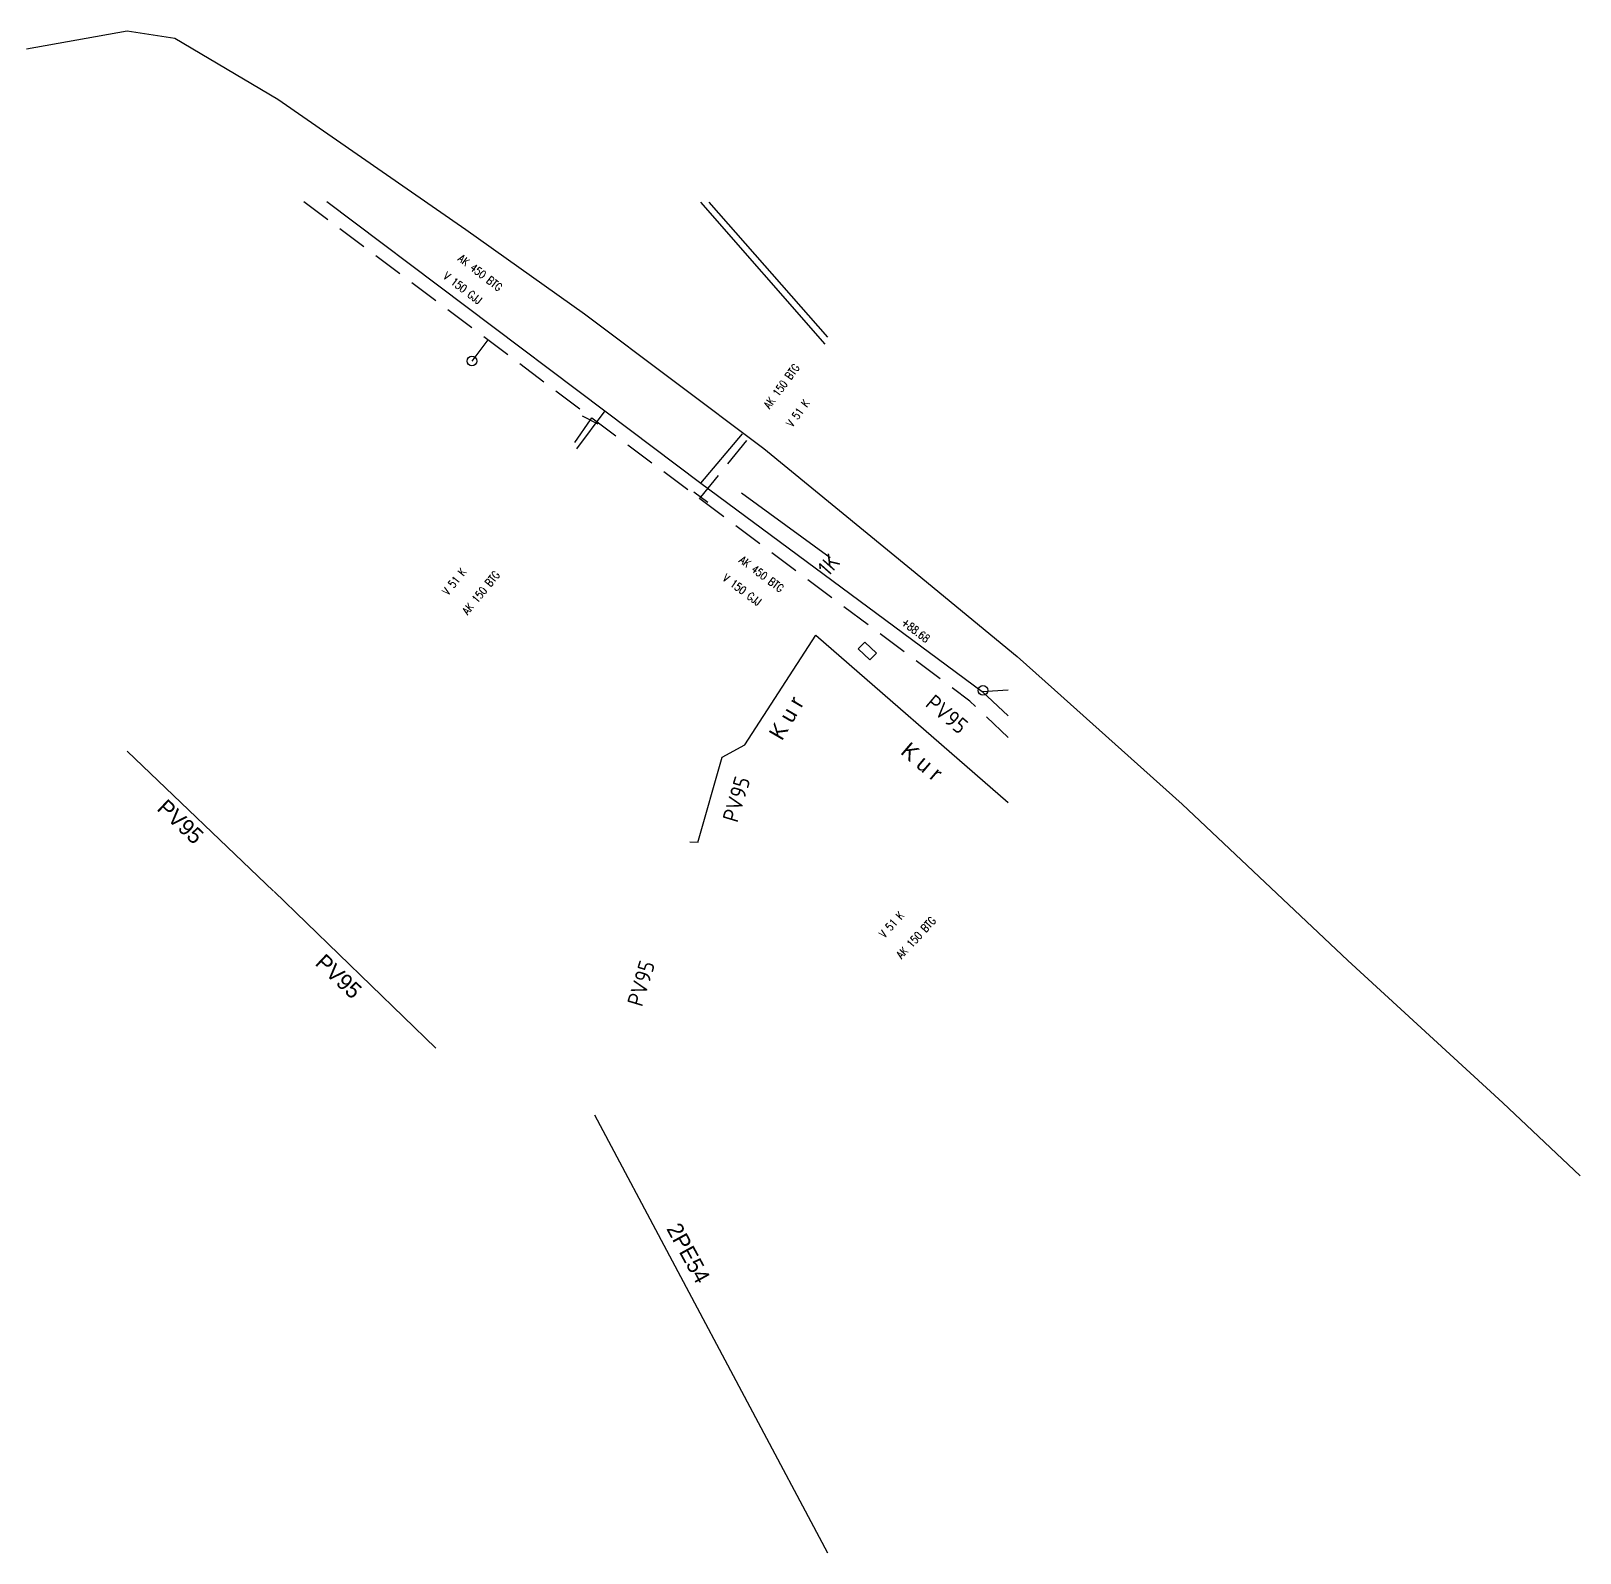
# Model space of a CAD drawing. Header units: metres. Extents: x 148031 to 148802, y 6395342 to 6395682.
# Drawn here: x 148390.2 to 148487, y 6395586.9 to 6395682.1 of the extents above; entities that cross this region are included whole.
import ezdxf
from ezdxf.enums import TextEntityAlignment as Align

# ---------------------------------------------------------------- set-up
doc = ezdxf.new("R2010")
doc.units = ezdxf.units.M
doc.linetypes.add('HIDDEN2', pattern=[0.1875, 0.125, -0.0625])
for name, color, linetype in [('M-BEF-BRUNNAR-VA-INFO', 4, 'Continuous'), ('M-BEF-EL-INFO', 4, 'Continuous'), ('M-BEF-OPTO', 4, 'OPTOKABEL'), ('M-BEF-TELE-INFO', 4, 'Continuous'), ('M-BEF-TELE-OSÄKERT', 4, 'TELELEDNING'), ('M-BEF-TELE-TEXT', 1, 'Continuous'), ('M-BEF-VA-S', 4, 'Continuous'), ('M-BEF-VA-S-TEXT', 4, 'Continuous'), ('M-BEF-VA-V', 4, 'HIDDEN2'), ('M-BEF-VA-V-AV', 4, 'Continuous'), ('M-BEF-VA-V-TEXT', 4, 'HIDDEN2')]:
    doc.layers.add(name, color=color, linetype=linetype)
doc.styles.add('ISO', font='iso.shx', dxfattribs={"height": 2.5})
doc.styles.add('SIMPLEX8', font='simplex.shx', dxfattribs={"width": 0.8})
doc.styles.add('Style-font38', font='font38.shx')
doc.linetypes.add('OPTOKABEL', pattern='A,0.5,-0.2,["OP",Standard,S=0.1,R=0,X=-0.1,Y=-0.05],-0.2', length=0.9)
doc.linetypes.add('TELELEDNING', pattern='A,3,-0.5,["T",Standard,S=0.5,R=0,X=0,Y=-0.25],-0.5', length=4)

# ---------------------------------------------------------------- blocks, each defined once
blk = doc.blocks.new('VENTIL')
at = {"color": 0}
blk.add_line((0, -0.55), (0, 0.55), dxfattribs=at)
blk = doc.blocks.new('PRI_T_BRUNN')
blk.add_circle((0, 0), 0.3)
blk = doc.blocks.new('PRI_T_RÄNNSTEN')
blk.add_lwpolyline([(-0.5, 0.3), (0.5, 0.3), (0.5, -0.3), (-0.5, -0.3)], close=True)
blk = doc.blocks.new('BRUNN')
blk.add_circle((0, 0), 0.5)

msp = doc.modelspace()

# ---------------------------------------------------------------- linework, layer by layer
at = {"layer": 'M-BEF-EL-INFO', "linetype": 'Continuous'}
msp.add_line((148434.626, 6395653.188), (148440.172, 6395649.147), dxfattribs=at)
at = {"layer": 'M-BEF-OPTO', "ltscale": 5}
msp.add_lwpolyline([(148389.936, 6395680.95), (148396.234, 6395682.059), (148399.205, 6395681.615), (148405.643, 6395677.796), (148417.398, 6395669.643), (148424.805, 6395664.385), (148436.028, 6395655.968), (148445.246, 6395648.401), (148451.853, 6395642.974), (148454.196, 6395640.882), (148462.163, 6395633.728), (148472.522, 6395623.966), (148482.203, 6395615.07), (148487.029, 6395610.502)], dxfattribs=at)
at = {"layer": 'M-BEF-TELE-OSÄKERT', "lineweight": -3, "flags": 128}
for points in [[(148432.057, 6395671.361), (148439.838, 6395662.487)], [(148432.589, 6395671.36), (148439.993, 6395662.917)], [(148431.898, 6395631.344), (148433.422, 6395636.667), (148434.828, 6395637.44), (148439.268, 6395644.304)], [(148439.267, 6395644.3), (148451.299, 6395633.84)], [(148405.376, 6395628.297), (148396.241, 6395637.057)], [(148431.39, 6395631.379), (148431.925, 6395631.367)], [(148415.511, 6395618.486), (148405.42, 6395628.268)], [(148440.015, 6395586.934), (148425.457, 6395614.296)]]:
    msp.add_lwpolyline(points, dxfattribs=at)
at = {"layer": 'M-BEF-VA-S', "ltscale": 0.8}
for points in [[(148408.715, 6395671.4), (148426.074, 6395658.322), (148432.079, 6395653.798), (148449.663, 6395640.785)], [(148426.074, 6395658.322), (148424.316, 6395655.953)], [(148432.079, 6395653.798), (148434.681, 6395656.88)], [(148449.663, 6395640.785), (148451.284, 6395640.878)], [(148451.288, 6395639.25), (148449.663, 6395640.785)]]:
    msp.add_lwpolyline(points, dxfattribs=at)
at = {"layer": 'M-BEF-VA-V', "ltscale": 15, "flags": 128}
for points in [[(148451.29, 6395637.901), (148448.885, 6395640.172), (148424.846, 6395658.194), (148418.776, 6395662.748), (148407.241, 6395671.402)], [(148418.776, 6395662.748), (148417.777, 6395661.432)], [(148425.252, 6395657.89), (148425.166, 6395657.765), (148424.06, 6395656.139)], [(148432.003, 6395652.828), (148432.086, 6395652.914), (148435.061, 6395656.603)]]:
    msp.add_lwpolyline(points, dxfattribs=at)

# ---------------------------------------------------------------- block references
at = {"layer": 'M-BEF-BRUNNAR-VA-INFO', "xscale": 0.6, "yscale": 0.6, "zscale": 0.6}
msp.add_blockref('BRUNN', (148417.777, 6395661.432), dxfattribs=at)
at = {"layer": 'M-BEF-BRUNNAR-VA-INFO', "lineweight": -3, "rotation": 316.5573979917397}
msp.add_blockref('PRI_T_RÄNNSTEN', (148442.494, 6395643.309), dxfattribs=at)
at = {"layer": 'M-BEF-BRUNNAR-VA-INFO', "lineweight": -3}
msp.add_blockref('PRI_T_BRUNN', (148449.714, 6395640.845), dxfattribs=at)
at = {"layer": 'M-BEF-VA-V-AV'}
for p, rotation in [((148425.166, 6395657.765), 242.8476041920582), ((148432.086, 6395652.914), 53.61025607953426)]:
    msp.add_blockref('VENTIL', p, dxfattribs=dict(at, rotation=rotation))

# ---------------------------------------------------------------- texts
at = {"layer": 'M-BEF-TELE-INFO', "lineweight": -3, "style": 'Style-font38'}
for s, rotation, p in [('K u r', 59.59, (148437.144, 6395637.652)), ('K u r', 319.59, (148444.501, 6395636.929)), ('PV95', 316.83859, (148407.917, 6395623.731)), ('2PE54', 298.61, (148429.908, 6395607.206))]:
    msp.add_text(s, height=1, rotation=rotation, dxfattribs=at).set_placement(p)
msp.add_text('PV95', height=1, rotation=316.78961, dxfattribs=at).set_placement((148398.717, 6395634.128), align=Align.TOP_LEFT)
at = {"layer": 'M-BEF-TELE-TEXT', "linetype": 'Continuous', "lineweight": -3, "style": 'ISO'}
for s, rotation, p in [('1K', 48.43198, (148440.054, 6395647.912)), ('PV95', 319.8, (148446.044, 6395639.898)), ('PV95', 73.316, (148434.375, 6395632.53)), ('PV95', 73.334, (148428.418, 6395621.023))]:
    msp.add_text(s, height=1, rotation=rotation, dxfattribs=at).set_placement(p)
at = {"layer": 'M-BEF-VA-S-TEXT', "style": 'SIMPLEX8', "width": 0.8}
for s, rotation, p in [('AK 450 BTG ', 322.29661, (148416.861, 6395667.745)), ('AK 150 BTG ', 53.74094, (148436.377, 6395658.403)), ('AK 450 BTG ', 323.05012, (148434.433, 6395648.896)), ('AK 150 BTG ', 50.88061, (148417.517, 6395645.535)), ('+88.68', 322.41632, (148444.572, 6395645.007)), ('AK 150 BTG ', 47.29658, (148444.625, 6395624.034))]:
    msp.add_text(s, height=0.5, rotation=rotation, dxfattribs=at).set_placement(p)
at = {"layer": 'M-BEF-VA-V-TEXT', "style": 'SIMPLEX8', "width": 0.8}
for s, rotation, p in [('V 150 GJJ ', 322.58095, (148415.941, 6395666.641)), ('V 51 K ', 53.73754, (148437.794, 6395657.256)), ('V 51 K ', 50.85624, (148416.268, 6395646.751)), ('V 150 GJJ ', 323.34502, (148433.392, 6395647.765)), ('V 51 K ', 47.91862, (148443.555, 6395625.34))]:
    msp.add_text(s, height=0.5, rotation=rotation, dxfattribs=at).set_placement(p)

doc.saveas('drawing.dxf')
